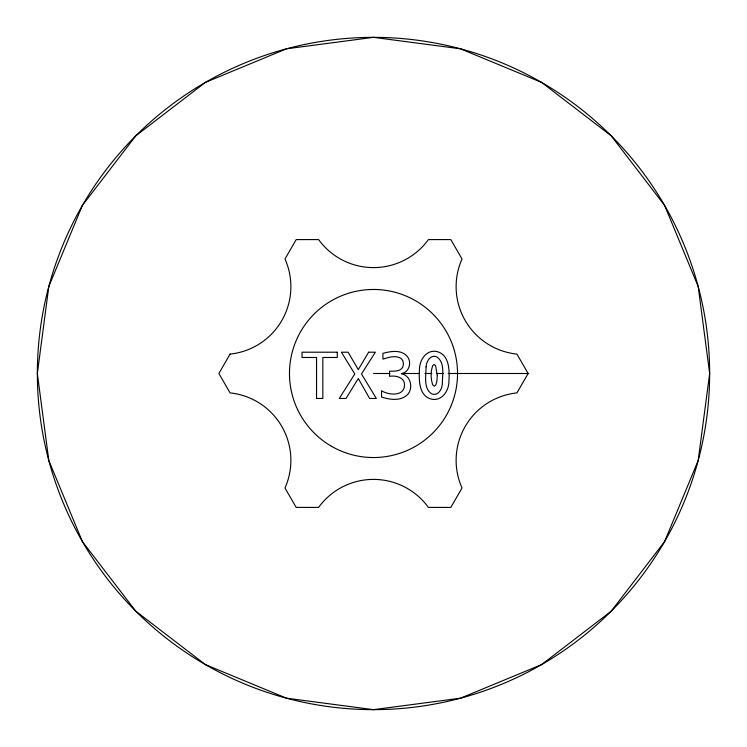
<?xml version="1.0" encoding="UTF-8"?>
<svg xmlns="http://www.w3.org/2000/svg" width="747" height="747" viewBox="0 0 747 747"><rect width="100%" height="100%" fill="white"/><g stroke="black" fill="none" stroke-linecap="round" stroke-linejoin="round"><path stroke-width="1.12" d="M373.5 373.5L389.841 373.5M401.512 373.5L419.02 373.5M424.856 373.5L431.859 373.5M436.528 373.5L443.531 373.5M448.2 373.5L528.736 373.5M419.459 369.821C418.908 379.999 418.796 395.275 430.702 398.963C441.608 402.026 449.124 390.793 448.928 381.035C449.498 370.82 449.657 355.451 437.667 351.762C426.677 348.662 419.263 360.054 419.459 369.821M437.312 375.47L436.79 381.661L435.762 385.05L434.25 386.19L432.728 384.854C430.664 378.682 430.468 371.754 432.756 365.619L434.119 364.508L435.594 365.685L437.312 375.47M426.051 366.88C426.107 375.536 423.045 388.87 432.149 394.099C438.424 396.003 442.056 389 442.355 383.753C442.289 375.125 445.352 361.819 436.257 356.627C430.02 354.722 426.416 361.679 426.051 366.88M404.519 385.163C404.258 396.685 388.552 395.266 381.54 390.737L381.54 397.059C390.13 399.841 401.821 401.475 408.329 393.697C413.278 386.825 410.355 375.339 401.326 373.705C409.179 372.445 411.98 362.454 407.376 356.552C401.41 349.372 390.821 351.211 382.931 353.359L382.931 359.12C388.673 357.327 395.677 354.946 401.204 358.532L402.876 360.82L403.436 363.92L402.838 367.01C400.243 371.763 394.145 371.175 389.532 371.166L389.532 376.311C395.677 375.293 404.921 377.3 404.519 385.163M48.807 286.503L37.35 373.5L48.807 460.497L82.385 541.575L135.805 611.195L205.425 664.615L286.503 698.193L373.5 709.65L460.497 698.193L541.575 664.615L611.195 611.195L664.615 541.575L698.193 460.497L709.65 373.5L698.193 286.503L664.615 205.425L611.195 135.805L541.575 82.385L460.497 48.807L373.5 37.35L286.503 48.807L205.425 82.385L135.805 135.805L82.385 205.425L48.807 286.503M230.076 354.097L218.871 373.5L230.076 392.903A67.809 67.809 0 0 1 284.981 488.006L296.185 507.409L318.595 507.409A67.809 67.809 0 0 1 428.404 507.409L450.815 507.409L462.019 488.006A67.809 67.809 0 0 1 516.924 392.903L528.129 373.5L516.924 354.097A67.809 67.809 0 0 1 462.019 258.994L450.815 239.591L428.404 239.591A67.809 67.809 0 0 1 318.595 239.591L296.185 239.591L284.981 258.994A67.809 67.809 0 0 1 230.076 354.097M368.626 352.21L358.28 369.653L348.13 352.21L341.407 352.21L354.788 373.958L339.297 398.45L346.048 398.45L358.28 378.533L369.616 398.45L376.339 398.45L361.501 373.958L375.349 352.21L368.626 352.21M337.289 352.21L302.021 352.21L302.021 357.477L316.541 357.477L316.541 398.45L322.825 398.45L322.825 357.477L337.289 357.477L337.289 352.21M331.481 446.276A84.037 84.037 0 0 0 457.537 373.5A84.037 84.037 0 0 0 331.481 300.724A84.037 84.037 0 0 0 331.481 446.276M205.425 664.615A336.15 336.15 0 0 0 709.65 373.5A336.15 336.15 0 0 0 205.425 82.385A336.15 336.15 0 0 0 205.425 664.615"/></g></svg>
